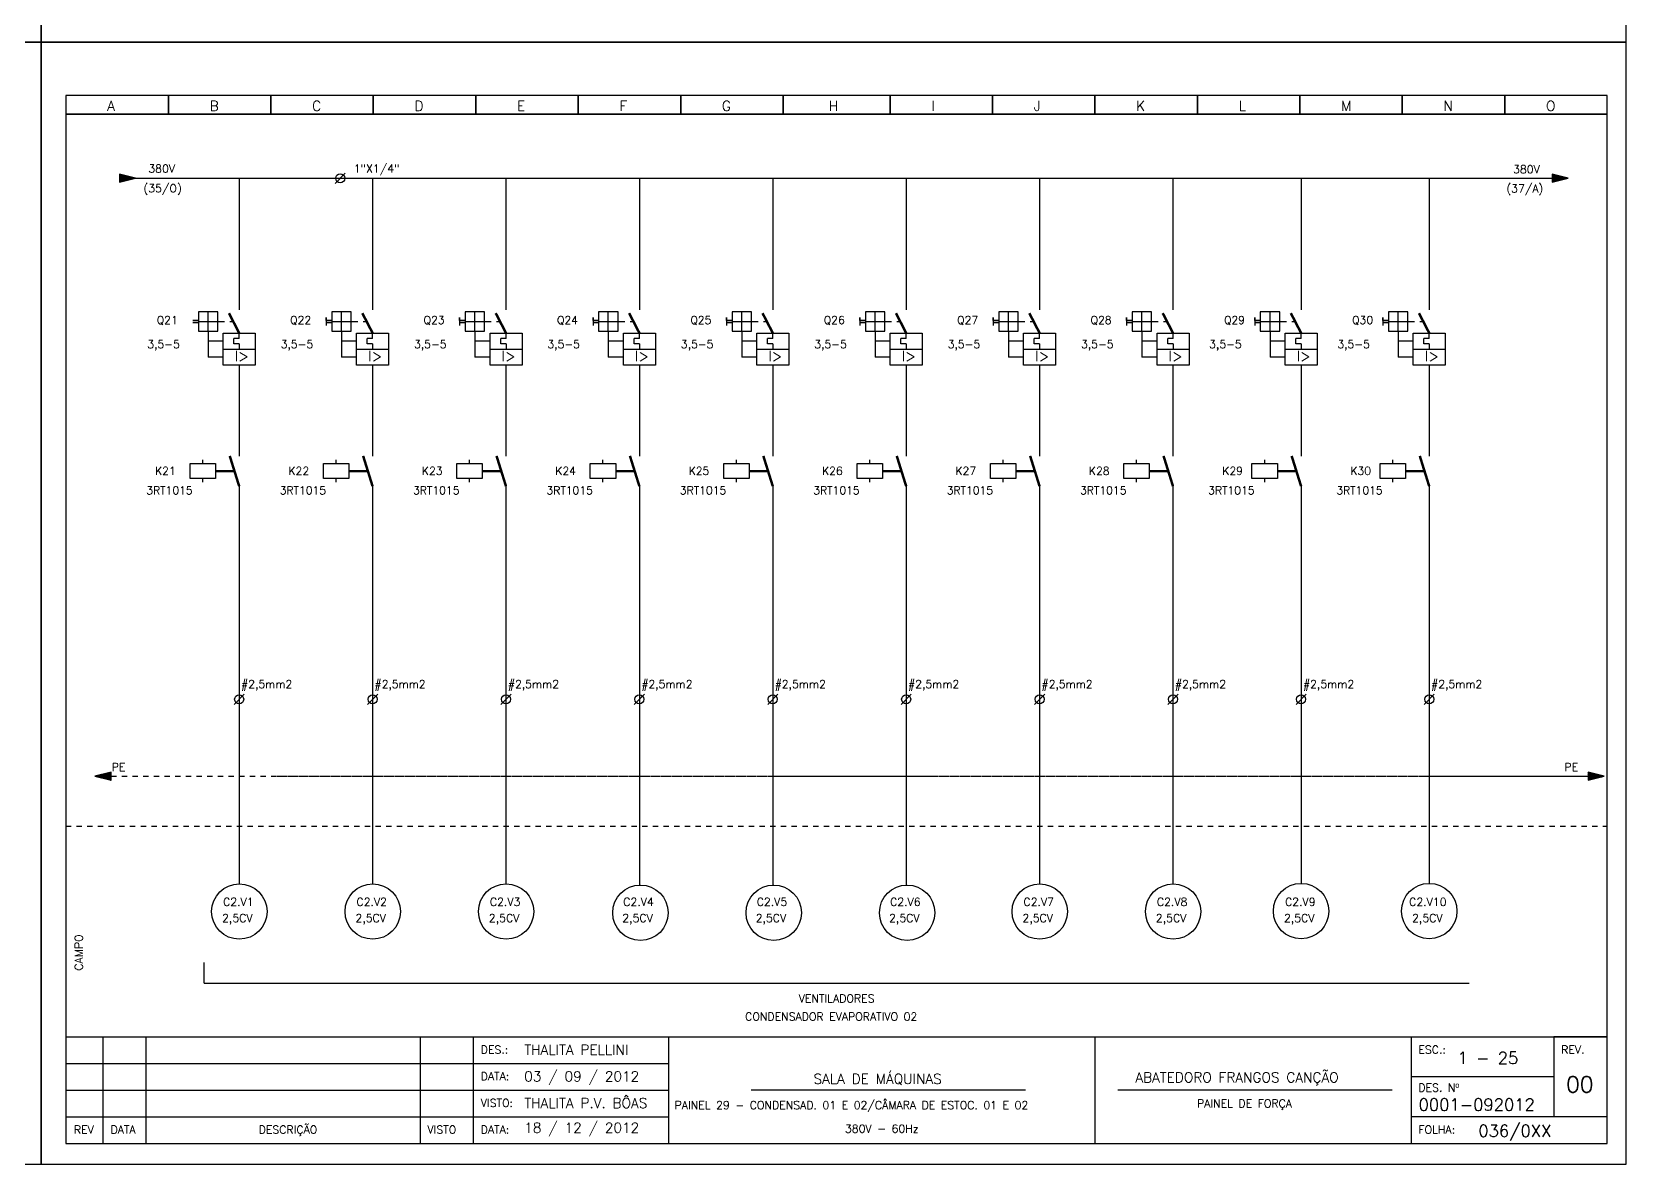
# Model space of a CAD drawing. Header units: millimetres. Extents: x 1974 to 2560, y 1429 to 1567.
# Drawn here: x 2231.72 to 2261.6, y 1470.58 to 1491.8 of the extents above; entities that cross this region are included whole.
import ezdxf

# ---------------------------------------------------------------- set-up
doc = ezdxf.new("R2010")
doc.units = ezdxf.units.MM
for name, pattern in [('DASHDOT2', [0.5, 0.25, -0.125, 0, -0.125]), ('DASHED', [0.75, 0.5, -0.25]), ('HIDDEN2', [0.1875, 0.125, -0.0625])]:
    doc.linetypes.add(name, pattern=pattern)
for name, color, linetype in [('1', 5, 'Continuous'), ('ALIMENTAÇÃO', 6, 'Continuous'), ('CONECTOR_SAK', 2, 'Continuous'), ('DISJUNTOR', 5, 'Continuous'), ('EQUIPAMENTOS', 5, 'Continuous'), ('MARGEM', 1, 'Continuous'), ('MOTORES', 5, 'Continuous'), ('PAINEL', 7, 'Continuous'), ('TERRA', 3, 'DASHED'), ('TEXTO', 4, 'Continuous'), ('TEXTO_2', 5, 'Continuous'), ('TIMBRE', 7, 'Continuous')]:
    doc.layers.add(name, color=color, linetype=linetype)
doc.styles.add('REGUA60', font='romans.shx', dxfattribs={"height": 2})
doc.styles.add('ROMANC', font='romanc.shx', dxfattribs={"height": 0.55})
doc.styles.add('ROMANS', font='romans.shx', dxfattribs={"height": 37})

msp = doc.modelspace()

# ---------------------------------------------------------------- hatches: boundary and pattern name
at = {"layer": 'EQUIPAMENTOS'}
for points in [[(2233.668, 1489.059), (2233.368, 1489.134), (2233.368, 1488.984)], [(2260.515, 1489.059), (2260.215, 1489.134), (2260.215, 1488.984)]]:
    msp.add_hatch(color=256, dxfattribs=at).paths.add_polyline_path(points)
at = {"layer": 'TERRA'}
h = msp.add_hatch(dxfattribs=at)
h.set_pattern_fill('ANSI31', color=256, scale=0.004, angle=180, style=0)
h.set_pattern_definition([(225, (2290.1614149, 1526.47584864), (0.0003535533906, -0.0003535533906), [])])
h.paths.add_polyline_path([(2232.907, 1477.856), (2233.207, 1477.856), (2233.207, 1477.931)])
h.paths.add_polyline_path([(2233.207, 1477.781), (2233.207, 1477.856), (2232.907, 1477.856)])
h = msp.add_hatch(dxfattribs=at)
h.set_pattern_fill('ANSI31', color=256, scale=0.004, style=0)
h.set_pattern_definition([(45, (2203.9369607, 1429.2362611), (-0.0003535533906, 0.0003535533906), [])])
h.paths.add_polyline_path([(2261.191, 1477.856), (2260.891, 1477.856), (2260.891, 1477.781)])
h.paths.add_polyline_path([(2260.891, 1477.931), (2260.891, 1477.856), (2261.191, 1477.856)])

# ---------------------------------------------------------------- linework, layer by layer
for p, q in [((2234.955, 1473.973), (2234.955, 1474.36)), ((2234.955, 1473.973), (2258.662, 1473.973)), ((2261.247, 1472.972), (2260.247, 1472.972))]:
    msp.add_line(p, q)
at = {"layer": '1'}
for p, q in [((2234.845, 1486.396), (2234.741, 1486.396)), ((2234.741, 1486.396), (2234.845, 1486.396)), ((2235.209, 1486.557), (2234.845, 1486.557)), ((2234.845, 1486.557), (2234.845, 1486.193)), ((2234.845, 1486.375), (2235.209, 1486.375)), ((2235.027, 1486.193), (2235.027, 1486.557)), ((2235.209, 1486.193), (2235.209, 1486.557)), ((2237.241, 1486.448), (2237.241, 1486.302)), ((2237.241, 1486.396), (2237.241, 1486.448)), ((2237.345, 1486.396), (2237.241, 1486.396)), ((2237.241, 1486.396), (2237.345, 1486.396)), ((2237.709, 1486.557), (2237.345, 1486.557)), ((2237.345, 1486.557), (2237.345, 1486.193)), ((2237.345, 1486.375), (2237.709, 1486.375)), ((2237.527, 1486.193), (2237.527, 1486.557)), ((2237.709, 1486.193), (2237.709, 1486.557)), ((2239.741, 1486.448), (2239.741, 1486.302)), ((2239.741, 1486.396), (2239.741, 1486.448)), ((2239.845, 1486.396), (2239.741, 1486.396)), ((2239.741, 1486.396), (2239.845, 1486.396)), ((2240.209, 1486.557), (2239.845, 1486.557)), ((2239.845, 1486.557), (2239.845, 1486.193)), ((2239.845, 1486.375), (2240.209, 1486.375)), ((2240.027, 1486.193), (2240.027, 1486.557)), ((2240.209, 1486.193), (2240.209, 1486.557)), ((2242.241, 1486.448), (2242.241, 1486.302)), ((2242.241, 1486.396), (2242.241, 1486.448)), ((2242.345, 1486.396), (2242.241, 1486.396)), ((2242.241, 1486.396), (2242.345, 1486.396)), ((2242.709, 1486.557), (2242.345, 1486.557)), ((2242.345, 1486.557), (2242.345, 1486.193)), ((2242.345, 1486.375), (2242.709, 1486.375)), ((2242.527, 1486.193), (2242.527, 1486.557)), ((2242.709, 1486.193), (2242.709, 1486.557)), ((2244.741, 1486.448), (2244.741, 1486.302)), ((2244.741, 1486.396), (2244.741, 1486.448)), ((2244.845, 1486.396), (2244.741, 1486.396)), ((2244.741, 1486.396), (2244.845, 1486.396)), ((2245.209, 1486.557), (2244.845, 1486.557)), ((2244.845, 1486.557), (2244.845, 1486.193)), ((2244.845, 1486.375), (2245.209, 1486.375)), ((2245.027, 1486.193), (2245.027, 1486.557)), ((2245.209, 1486.193), (2245.209, 1486.557)), ((2247.241, 1486.448), (2247.241, 1486.302)), ((2247.241, 1486.396), (2247.241, 1486.448)), ((2247.345, 1486.396), (2247.241, 1486.396)), ((2247.241, 1486.396), (2247.345, 1486.396)), ((2247.709, 1486.557), (2247.345, 1486.557)), ((2247.345, 1486.557), (2247.345, 1486.193)), ((2247.345, 1486.375), (2247.709, 1486.375)), ((2247.527, 1486.193), (2247.527, 1486.557)), ((2247.709, 1486.193), (2247.709, 1486.557)), ((2249.741, 1486.448), (2249.741, 1486.302)), ((2249.741, 1486.396), (2249.741, 1486.448)), ((2249.845, 1486.396), (2249.741, 1486.396)), ((2249.741, 1486.396), (2249.845, 1486.396)), ((2250.209, 1486.557), (2249.845, 1486.557)), ((2249.845, 1486.557), (2249.845, 1486.193)), ((2249.845, 1486.375), (2250.209, 1486.375)), ((2250.027, 1486.193), (2250.027, 1486.557)), ((2250.209, 1486.193), (2250.209, 1486.557)), ((2252.241, 1486.448), (2252.241, 1486.302)), ((2252.241, 1486.396), (2252.241, 1486.448)), ((2252.345, 1486.396), (2252.241, 1486.396)), ((2252.241, 1486.396), (2252.345, 1486.396)), ((2252.709, 1486.557), (2252.345, 1486.557)), ((2252.345, 1486.557), (2252.345, 1486.193)), ((2252.345, 1486.375), (2252.709, 1486.375)), ((2252.527, 1486.193), (2252.527, 1486.557)), ((2252.709, 1486.193), (2252.709, 1486.557)), ((2254.642, 1486.448), (2254.642, 1486.302)), ((2254.642, 1486.396), (2254.642, 1486.448)), ((2254.746, 1486.396), (2254.642, 1486.396)), ((2254.642, 1486.396), (2254.746, 1486.396)), ((2255.11, 1486.557), (2254.746, 1486.557)), ((2254.746, 1486.557), (2254.746, 1486.193)), ((2254.746, 1486.375), (2255.11, 1486.375)), ((2254.928, 1486.193), (2254.928, 1486.557)), ((2255.11, 1486.193), (2255.11, 1486.557)), ((2257.043, 1486.448), (2257.043, 1486.302)), ((2257.043, 1486.396), (2257.043, 1486.448)), ((2257.147, 1486.396), (2257.043, 1486.396)), ((2257.043, 1486.396), (2257.147, 1486.396)), ((2257.511, 1486.557), (2257.147, 1486.557)), ((2257.147, 1486.557), (2257.147, 1486.193)), ((2257.147, 1486.375), (2257.511, 1486.375)), ((2257.329, 1486.193), (2257.329, 1486.557)), ((2257.511, 1486.193), (2257.511, 1486.557)), ((2234.741, 1486.354), (2234.845, 1486.354)), ((2234.845, 1486.193), (2235.209, 1486.193)), ((2237.241, 1486.354), (2237.345, 1486.354)), ((2237.345, 1486.193), (2237.709, 1486.193)), ((2239.741, 1486.354), (2239.845, 1486.354)), ((2239.845, 1486.193), (2240.209, 1486.193)), ((2242.241, 1486.354), (2242.345, 1486.354)), ((2242.345, 1486.193), (2242.709, 1486.193)), ((2244.741, 1486.354), (2244.845, 1486.354)), ((2244.845, 1486.193), (2245.209, 1486.193)), ((2247.241, 1486.354), (2247.345, 1486.354)), ((2247.345, 1486.193), (2247.709, 1486.193)), ((2249.741, 1486.354), (2249.845, 1486.354)), ((2249.845, 1486.193), (2250.209, 1486.193)), ((2252.241, 1486.354), (2252.345, 1486.354)), ((2252.345, 1486.193), (2252.709, 1486.193)), ((2254.642, 1486.354), (2254.746, 1486.354)), ((2254.746, 1486.193), (2255.11, 1486.193)), ((2257.043, 1486.354), (2257.147, 1486.354)), ((2257.147, 1486.193), (2257.511, 1486.193))]:
    msp.add_line(p, q, dxfattribs=at)
at = {"layer": 'ALIMENTAÇÃO', "color": 6}
for p, q in [((2235.609, 1489.059), (2235.609, 1486.595)), ((2238.109, 1489.059), (2238.109, 1486.595)), ((2240.609, 1489.059), (2240.609, 1486.595)), ((2243.109, 1489.059), (2243.109, 1486.595)), ((2245.609, 1489.059), (2245.609, 1486.595)), ((2248.109, 1489.059), (2248.109, 1486.595)), ((2250.609, 1489.059), (2250.609, 1486.595)), ((2253.109, 1489.059), (2253.109, 1486.595)), ((2255.51, 1489.059), (2255.51, 1486.595)), ((2257.911, 1489.059), (2257.911, 1486.595)), ((2235.609, 1485.557), (2235.609, 1483.852)), ((2238.109, 1485.557), (2238.109, 1483.852)), ((2240.609, 1485.557), (2240.609, 1483.852)), ((2243.109, 1485.557), (2243.109, 1483.852)), ((2245.609, 1485.557), (2245.609, 1483.852)), ((2248.109, 1485.557), (2248.109, 1483.852)), ((2250.609, 1485.557), (2250.609, 1483.852)), ((2253.109, 1485.557), (2253.109, 1483.852)), ((2255.51, 1485.557), (2255.51, 1483.852)), ((2257.911, 1485.557), (2257.911, 1483.852)), ((2235.609, 1483.289), (2235.609, 1475.837)), ((2238.109, 1483.289), (2238.109, 1475.837)), ((2240.609, 1483.289), (2240.609, 1475.837)), ((2243.109, 1483.289), (2243.109, 1475.814)), ((2245.609, 1483.289), (2245.609, 1475.814)), ((2248.109, 1483.289), (2248.109, 1475.814)), ((2250.609, 1483.289), (2250.609, 1475.837)), ((2253.109, 1483.289), (2253.109, 1475.837)), ((2255.51, 1483.289), (2255.51, 1479.295)), ((2257.911, 1483.289), (2257.911, 1479.295)), ((2255.51, 1479.295), (2255.51, 1475.846)), ((2257.911, 1479.295), (2257.911, 1475.846))]:
    msp.add_line(p, q, dxfattribs=at)
at = {"layer": 'CONECTOR_SAK'}
for p, q in [((2237.598, 1489.156), (2237.407, 1488.963)), ((2235.705, 1479.392), (2235.514, 1479.199)), ((2238.205, 1479.392), (2238.014, 1479.199)), ((2240.705, 1479.392), (2240.514, 1479.199)), ((2243.205, 1479.392), (2243.014, 1479.199)), ((2245.705, 1479.392), (2245.514, 1479.199)), ((2248.205, 1479.392), (2248.014, 1479.199)), ((2250.705, 1479.392), (2250.514, 1479.199)), ((2253.205, 1479.392), (2253.014, 1479.199)), ((2255.606, 1479.392), (2255.415, 1479.199)), ((2258.007, 1479.392), (2257.816, 1479.199))]:
    msp.add_line(p, q, dxfattribs=at)
for centre in [(2237.502, 1489.059), (2235.609, 1479.295), (2238.109, 1479.295), (2240.609, 1479.295), (2243.109, 1479.295), (2245.609, 1479.295), (2248.109, 1479.295), (2250.609, 1479.295), (2253.109, 1479.295), (2255.51, 1479.295), (2257.911, 1479.295)]:
    msp.add_circle(centre, 0.0846, dxfattribs=at)
at = {"layer": 'DISJUNTOR', "linetype": 'HIDDEN2'}
for p, q in [((2235.209, 1486.375), (2235.509, 1486.375)), ((2237.709, 1486.375), (2238.009, 1486.375)), ((2240.209, 1486.375), (2240.509, 1486.375)), ((2242.709, 1486.375), (2243.009, 1486.375)), ((2245.209, 1486.375), (2245.509, 1486.375)), ((2247.709, 1486.375), (2248.009, 1486.375)), ((2250.209, 1486.375), (2250.509, 1486.375)), ((2252.709, 1486.375), (2253.009, 1486.375)), ((2255.11, 1486.375), (2255.41, 1486.375)), ((2257.511, 1486.375), (2257.811, 1486.375))]:
    msp.add_line(p, q, dxfattribs=at)
at = {"layer": 'DISJUNTOR'}
for p, q in [((2235.027, 1486.193), (2235.027, 1485.707)), ((2235.61, 1486.058), (2235.61, 1486.158)), ((2237.527, 1486.193), (2237.527, 1485.707)), ((2238.11, 1486.058), (2238.11, 1486.158)), ((2240.027, 1486.193), (2240.027, 1485.707)), ((2240.61, 1486.058), (2240.61, 1486.158)), ((2242.527, 1486.193), (2242.527, 1485.707)), ((2243.11, 1486.058), (2243.11, 1486.158)), ((2245.027, 1486.193), (2245.027, 1485.707)), ((2245.61, 1486.058), (2245.61, 1486.158)), ((2247.527, 1486.193), (2247.527, 1485.707)), ((2248.11, 1486.058), (2248.11, 1486.158)), ((2250.027, 1486.193), (2250.027, 1485.707)), ((2250.61, 1486.058), (2250.61, 1486.158)), ((2252.527, 1486.193), (2252.527, 1485.707)), ((2253.11, 1486.058), (2253.11, 1486.158)), ((2254.928, 1486.193), (2254.928, 1485.707)), ((2255.511, 1486.058), (2255.511, 1486.158)), ((2257.329, 1486.193), (2257.329, 1485.707)), ((2257.912, 1486.058), (2257.912, 1486.158)), ((2235.309, 1486.007), (2235.027, 1486.007)), ((2235.31, 1485.858), (2235.91, 1485.858)), ((2235.61, 1486.058), (2235.51, 1486.058)), ((2235.51, 1485.958), (2235.51, 1486.058)), ((2235.61, 1485.958), (2235.51, 1485.958)), ((2235.61, 1485.958), (2235.61, 1485.858)), ((2237.809, 1486.007), (2237.527, 1486.007)), ((2237.81, 1485.858), (2238.41, 1485.858)), ((2238.11, 1486.058), (2238.01, 1486.058)), ((2238.01, 1485.958), (2238.01, 1486.058)), ((2238.11, 1485.958), (2238.01, 1485.958)), ((2238.11, 1485.958), (2238.11, 1485.858)), ((2240.309, 1486.007), (2240.027, 1486.007)), ((2240.31, 1485.858), (2240.91, 1485.858)), ((2240.61, 1486.058), (2240.51, 1486.058)), ((2240.51, 1485.958), (2240.51, 1486.058)), ((2240.61, 1485.958), (2240.51, 1485.958)), ((2240.61, 1485.958), (2240.61, 1485.858)), ((2242.809, 1486.007), (2242.527, 1486.007)), ((2242.81, 1485.858), (2243.41, 1485.858)), ((2243.11, 1486.058), (2243.01, 1486.058)), ((2243.01, 1485.958), (2243.01, 1486.058)), ((2243.11, 1485.958), (2243.01, 1485.958)), ((2243.11, 1485.958), (2243.11, 1485.858)), ((2245.309, 1486.007), (2245.027, 1486.007)), ((2245.31, 1485.858), (2245.91, 1485.858)), ((2245.61, 1486.058), (2245.51, 1486.058)), ((2245.51, 1485.958), (2245.51, 1486.058)), ((2245.61, 1485.958), (2245.51, 1485.958)), ((2245.61, 1485.958), (2245.61, 1485.858)), ((2247.809, 1486.007), (2247.527, 1486.007)), ((2247.81, 1485.858), (2248.41, 1485.858)), ((2248.11, 1486.058), (2248.01, 1486.058)), ((2248.01, 1485.958), (2248.01, 1486.058)), ((2248.11, 1485.958), (2248.01, 1485.958)), ((2248.11, 1485.958), (2248.11, 1485.858)), ((2250.309, 1486.007), (2250.027, 1486.007)), ((2250.31, 1485.858), (2250.91, 1485.858)), ((2250.61, 1486.058), (2250.51, 1486.058)), ((2250.51, 1485.958), (2250.51, 1486.058)), ((2250.61, 1485.958), (2250.51, 1485.958)), ((2250.61, 1485.958), (2250.61, 1485.858)), ((2252.809, 1486.007), (2252.527, 1486.007)), ((2252.81, 1485.858), (2253.41, 1485.858)), ((2253.11, 1486.058), (2253.01, 1486.058)), ((2253.01, 1485.958), (2253.01, 1486.058)), ((2253.11, 1485.958), (2253.01, 1485.958)), ((2253.11, 1485.958), (2253.11, 1485.858)), ((2255.21, 1486.007), (2254.928, 1486.007)), ((2255.211, 1485.858), (2255.811, 1485.858)), ((2255.511, 1486.058), (2255.411, 1486.058)), ((2255.411, 1485.958), (2255.411, 1486.058)), ((2255.511, 1485.958), (2255.411, 1485.958)), ((2255.511, 1485.958), (2255.511, 1485.858)), ((2257.611, 1486.007), (2257.329, 1486.007)), ((2257.612, 1485.858), (2258.212, 1485.858)), ((2257.912, 1486.058), (2257.812, 1486.058)), ((2257.812, 1485.958), (2257.812, 1486.058)), ((2257.912, 1485.958), (2257.812, 1485.958)), ((2257.912, 1485.958), (2257.912, 1485.858)), ((2235.309, 1485.707), (2235.027, 1485.707)), ((2237.809, 1485.707), (2237.527, 1485.707)), ((2240.309, 1485.707), (2240.027, 1485.707)), ((2242.809, 1485.707), (2242.527, 1485.707)), ((2245.309, 1485.707), (2245.027, 1485.707)), ((2247.809, 1485.707), (2247.527, 1485.707)), ((2250.309, 1485.707), (2250.027, 1485.707)), ((2252.809, 1485.707), (2252.527, 1485.707)), ((2255.21, 1485.707), (2254.928, 1485.707)), ((2257.611, 1485.707), (2257.329, 1485.707))]:
    msp.add_line(p, q, dxfattribs=at)
at = {"layer": 'DISJUNTOR', "const_width": 0.0472}
for points in [[(2235.61, 1486.158), (2235.417, 1486.532)], [(2238.11, 1486.158), (2237.917, 1486.532)], [(2240.61, 1486.158), (2240.417, 1486.532)], [(2243.11, 1486.158), (2242.917, 1486.532)], [(2245.61, 1486.158), (2245.417, 1486.532)], [(2248.11, 1486.158), (2247.917, 1486.532)], [(2250.61, 1486.158), (2250.417, 1486.532)], [(2253.11, 1486.158), (2252.917, 1486.532)], [(2255.511, 1486.158), (2255.318, 1486.532)], [(2257.912, 1486.158), (2257.719, 1486.532)]]:
    msp.add_lwpolyline(points, dxfattribs=at)
at = {"layer": 'DISJUNTOR'}
for points in [[(2235.31, 1486.158), (2235.91, 1486.158), (2235.91, 1485.558), (2235.31, 1485.558)], [(2237.81, 1486.158), (2238.41, 1486.158), (2238.41, 1485.558), (2237.81, 1485.558)], [(2240.31, 1486.158), (2240.91, 1486.158), (2240.91, 1485.558), (2240.31, 1485.558)], [(2242.81, 1486.158), (2243.41, 1486.158), (2243.41, 1485.558), (2242.81, 1485.558)], [(2245.31, 1486.158), (2245.91, 1486.158), (2245.91, 1485.558), (2245.31, 1485.558)], [(2247.81, 1486.158), (2248.41, 1486.158), (2248.41, 1485.558), (2247.81, 1485.558)], [(2250.31, 1486.158), (2250.91, 1486.158), (2250.91, 1485.558), (2250.31, 1485.558)], [(2252.81, 1486.158), (2253.41, 1486.158), (2253.41, 1485.558), (2252.81, 1485.558)], [(2255.211, 1486.158), (2255.811, 1486.158), (2255.811, 1485.558), (2255.211, 1485.558)], [(2257.612, 1486.158), (2258.212, 1486.158), (2258.212, 1485.558), (2257.612, 1485.558)]]:
    msp.add_lwpolyline(points, close=True, dxfattribs=at)
at = {"layer": 'EQUIPAMENTOS'}
for p, q in [((2233.668, 1489.059), (2260.515, 1489.059)), ((2234.927, 1483.713), (2234.927, 1483.784)), ((2237.427, 1483.713), (2237.427, 1483.784)), ((2239.927, 1483.713), (2239.927, 1483.784)), ((2242.427, 1483.713), (2242.427, 1483.784)), ((2244.927, 1483.713), (2244.927, 1483.784)), ((2247.427, 1483.713), (2247.427, 1483.784)), ((2249.927, 1483.713), (2249.927, 1483.784)), ((2252.427, 1483.713), (2252.427, 1483.784)), ((2254.828, 1483.713), (2254.828, 1483.784)), ((2257.229, 1483.713), (2257.229, 1483.784)), ((2234.927, 1483.363), (2234.927, 1483.434)), ((2235.165, 1483.583), (2235.517, 1483.583)), ((2235.165, 1483.563), (2235.524, 1483.563)), ((2237.427, 1483.363), (2237.427, 1483.434)), ((2237.665, 1483.583), (2238.017, 1483.583)), ((2237.665, 1483.563), (2238.024, 1483.563)), ((2239.927, 1483.363), (2239.927, 1483.434)), ((2240.165, 1483.583), (2240.517, 1483.583)), ((2240.165, 1483.563), (2240.524, 1483.563)), ((2242.427, 1483.363), (2242.427, 1483.434)), ((2242.665, 1483.583), (2243.017, 1483.583)), ((2242.665, 1483.563), (2243.024, 1483.563)), ((2244.927, 1483.363), (2244.927, 1483.434)), ((2245.165, 1483.583), (2245.517, 1483.583)), ((2245.165, 1483.563), (2245.524, 1483.563)), ((2247.427, 1483.363), (2247.427, 1483.434)), ((2247.665, 1483.583), (2248.017, 1483.583)), ((2247.665, 1483.563), (2248.024, 1483.563)), ((2249.927, 1483.363), (2249.927, 1483.434)), ((2250.165, 1483.583), (2250.517, 1483.583)), ((2250.165, 1483.563), (2250.524, 1483.563)), ((2252.427, 1483.363), (2252.427, 1483.434)), ((2252.665, 1483.583), (2253.017, 1483.583)), ((2252.665, 1483.563), (2253.024, 1483.563)), ((2254.828, 1483.363), (2254.828, 1483.434)), ((2255.066, 1483.583), (2255.418, 1483.583)), ((2255.066, 1483.563), (2255.425, 1483.563)), ((2257.229, 1483.363), (2257.229, 1483.434)), ((2257.467, 1483.583), (2257.819, 1483.583)), ((2257.467, 1483.563), (2257.825, 1483.563))]:
    msp.add_line(p, q, dxfattribs=at)
for points in [[(2233.368, 1488.984), (2233.668, 1489.059), (2233.368, 1489.134), (2233.368, 1488.984)], [(2260.215, 1488.984), (2260.515, 1489.059), (2260.215, 1489.134), (2260.215, 1488.984)]]:
    msp.add_lwpolyline(points, dxfattribs=at)
for points in [[(2234.689, 1483.434), (2234.689, 1483.713), (2235.165, 1483.713), (2235.165, 1483.434)], [(2237.189, 1483.434), (2237.189, 1483.713), (2237.665, 1483.713), (2237.665, 1483.434)], [(2239.689, 1483.434), (2239.689, 1483.713), (2240.165, 1483.713), (2240.165, 1483.434)], [(2242.189, 1483.434), (2242.189, 1483.713), (2242.665, 1483.713), (2242.665, 1483.434)], [(2244.689, 1483.434), (2244.689, 1483.713), (2245.165, 1483.713), (2245.165, 1483.434)], [(2247.189, 1483.434), (2247.189, 1483.713), (2247.665, 1483.713), (2247.665, 1483.434)], [(2249.689, 1483.434), (2249.689, 1483.713), (2250.165, 1483.713), (2250.165, 1483.434)], [(2252.189, 1483.434), (2252.189, 1483.713), (2252.665, 1483.713), (2252.665, 1483.434)], [(2254.59, 1483.434), (2254.59, 1483.713), (2255.066, 1483.713), (2255.066, 1483.434)], [(2256.991, 1483.434), (2256.991, 1483.713), (2257.467, 1483.713), (2257.467, 1483.434)]]:
    msp.add_lwpolyline(points, close=True, dxfattribs=at)
at = {"layer": 'EQUIPAMENTOS', "const_width": 0.0472}
for points in [[(2235.609, 1483.289), (2235.432, 1483.857)], [(2238.109, 1483.289), (2237.932, 1483.857)], [(2240.609, 1483.289), (2240.432, 1483.857)], [(2243.109, 1483.289), (2242.932, 1483.857)], [(2245.609, 1483.289), (2245.432, 1483.857)], [(2248.109, 1483.289), (2247.932, 1483.857)], [(2250.609, 1483.289), (2250.432, 1483.857)], [(2253.109, 1483.289), (2252.932, 1483.857)], [(2255.51, 1483.289), (2255.333, 1483.857)], [(2257.911, 1483.289), (2257.734, 1483.857)]]:
    msp.add_lwpolyline(points, dxfattribs=at)
at = {"layer": 'MARGEM', "color": 7}
for points in [[(2202.201, 1491.609), (2231.901, 1491.609), (2231.901, 1512.634), (2202.201, 1512.634)], [(2231.901, 1491.609), (2261.601, 1491.609), (2261.601, 1512.634), (2231.901, 1512.634)], [(2202.201, 1470.584), (2231.901, 1470.584), (2231.901, 1491.609), (2202.201, 1491.609)], [(2231.901, 1470.584), (2261.601, 1470.584), (2261.601, 1491.609), (2231.901, 1491.609)]]:
    msp.add_lwpolyline(points, close=True, dxfattribs=at)
at = {"layer": 'MOTORES'}
for centre in [(2235.612, 1475.318), (2238.112, 1475.318), (2240.612, 1475.318), (2243.129, 1475.295), (2245.627, 1475.295), (2248.127, 1475.295), (2250.612, 1475.318), (2253.112, 1475.318), (2255.51, 1475.326), (2257.911, 1475.326)]:
    msp.add_circle(centre, 0.519, dxfattribs=at)
at = {"layer": 'PAINEL', "color": 12, "linetype": 'HIDDEN2', "ltscale": 0.005}
msp.add_line((2232.363, 1476.916), (2261.247, 1476.916), dxfattribs=at)
at = {"layer": 'TERRA', "linetype": 'DASHDOT2', "ltscale": 0.0025}
for p, q in [((2233.207, 1477.856), (2260.891, 1477.856)), ((2233.207, 1477.856), (2260.891, 1477.856)), ((2236.318, 1477.856), (2261.191, 1477.856))]:
    msp.add_line(p, q, dxfattribs=at)
at = {"layer": 'TERRA'}
for points in [[(2233.207, 1477.931), (2232.907, 1477.856), (2233.207, 1477.781), (2233.207, 1477.931)], [(2233.207, 1477.931), (2232.907, 1477.856), (2233.207, 1477.781), (2233.207, 1477.931)], [(2260.891, 1477.781), (2261.191, 1477.856), (2260.891, 1477.931), (2260.891, 1477.781)], [(2260.891, 1477.781), (2261.191, 1477.856), (2260.891, 1477.931), (2260.891, 1477.781)]]:
    msp.add_lwpolyline(points, dxfattribs=at)
at = {"layer": 'TIMBRE', "color": 12}
msp.add_line((2261.247, 1490.609), (2232.363, 1490.609), dxfattribs=at)
at = {"layer": 'TIMBRE'}
for p, q in [((2232.363, 1472.972), (2261.247, 1472.972)), ((2233.063, 1470.972), (2233.063, 1472.972)), ((2233.863, 1470.972), (2233.863, 1472.972)), ((2239.001, 1472.972), (2239.001, 1470.972)), ((2240.001, 1470.972), (2240.001, 1472.972)), ((2243.654, 1472.972), (2243.654, 1470.972)), ((2251.644, 1472.972), (2251.644, 1470.972)), ((2257.572, 1472.972), (2257.572, 1470.972)), ((2260.247, 1472.972), (2260.247, 1471.472)), ((2232.363, 1472.472), (2243.654, 1472.472)), ((2260.247, 1472.222), (2257.572, 1472.222)), ((2232.363, 1471.972), (2243.654, 1471.972)), ((2250.348, 1471.972), (2245.204, 1471.972)), ((2257.219, 1471.972), (2252.076, 1471.972)), ((2232.363, 1471.472), (2243.654, 1471.472)), ((2261.247, 1471.472), (2257.572, 1471.472))]:
    msp.add_line(p, q, dxfattribs=at)
at = {"layer": 'TIMBRE', "color": 12}
for points in [[(2232.363, 1490.259), (2234.283, 1490.259), (2234.283, 1490.609), (2232.363, 1490.609)], [(2234.283, 1490.259), (2236.203, 1490.259), (2236.203, 1490.609), (2234.283, 1490.609)], [(2236.203, 1490.259), (2238.123, 1490.259), (2238.123, 1490.609), (2236.203, 1490.609)], [(2238.123, 1490.259), (2240.043, 1490.259), (2240.043, 1490.609), (2238.123, 1490.609)], [(2240.043, 1490.259), (2241.963, 1490.259), (2241.963, 1490.609), (2240.043, 1490.609)], [(2241.963, 1490.259), (2243.883, 1490.259), (2243.883, 1490.609), (2241.963, 1490.609)], [(2243.883, 1490.259), (2245.803, 1490.259), (2245.803, 1490.609), (2243.883, 1490.609)], [(2245.803, 1490.259), (2247.807, 1490.259), (2247.807, 1490.609), (2245.803, 1490.609)], [(2247.807, 1490.259), (2249.727, 1490.259), (2249.727, 1490.609), (2247.807, 1490.609)], [(2249.727, 1490.259), (2251.647, 1490.259), (2251.647, 1490.609), (2249.727, 1490.609)], [(2251.647, 1490.259), (2253.567, 1490.259), (2253.567, 1490.609), (2251.647, 1490.609)], [(2253.567, 1490.259), (2255.487, 1490.259), (2255.487, 1490.609), (2253.567, 1490.609)], [(2255.487, 1490.259), (2257.407, 1490.259), (2257.407, 1490.609), (2255.487, 1490.609)], [(2257.407, 1490.259), (2259.327, 1490.259), (2259.327, 1490.609), (2257.407, 1490.609)], [(2259.327, 1490.259), (2261.247, 1490.259), (2261.247, 1490.609), (2259.327, 1490.609)], [(2232.363, 1470.972), (2261.247, 1470.972), (2261.247, 1490.259), (2232.363, 1490.259)]]:
    msp.add_lwpolyline(points, close=True, dxfattribs=at)

# ---------------------------------------------------------------- texts
at = {"style": 'ROMANS'}
for s, p in [('ESC.:', (2257.708, 1472.655)), ('REV.', (2260.384, 1472.655)), ('DES. Nº', (2257.708, 1471.942)), ('PAINEL 29 - CONDENSAD. 01 E 02/CÂMARA DE ESTOC. 01 E 02', (2243.769, 1471.614)), ('PAINEL DE FORÇA', (2253.559, 1471.646)), ('380V - 60Hz', (2246.961, 1471.173)), ('FOLHA:', (2257.708, 1471.155))]:
    msp.add_text(s, height=0.15, dxfattribs=at).set_placement(p)
at = {"layer": 'TEXTO'}
for s, height, style, p in [('A', 0.188, 'ROMANS', (2233.136, 1490.322)), ('B', 0.188, 'ROMANS', (2235.056, 1490.322)), ('C', 0.188, 'ROMANS', (2236.976, 1490.322)), ('D', 0.188, 'ROMANS', (2238.896, 1490.322)), ('E', 0.188, 'ROMANS', (2240.816, 1490.322)), ('F', 0.188, 'ROMANS', (2242.736, 1490.322)), ('G', 0.188, 'ROMANS', (2244.656, 1490.322)), ('H', 0.188, 'ROMANS', (2246.66, 1490.322)), ('I', 0.188, 'ROMANS', (2248.58, 1490.322)), ('J', 0.188, 'ROMANS', (2250.5, 1490.322)), ('K', 0.188, 'ROMANS', (2252.42, 1490.322)), ('L', 0.188, 'ROMANS', (2254.34, 1490.322)), ('M', 0.188, 'ROMANS', (2256.26, 1490.322)), ('N', 0.188, 'ROMANS', (2258.18, 1490.322)), ('O', 0.188, 'ROMANS', (2260.1, 1490.322)), ('380V', 0.15, 'ROMANS', (2233.906, 1489.165)), ('1"X1/4"', 0.15, 'ROMANS', (2237.755, 1489.165)), ('380V', 0.15, 'ROMANS', (2259.482, 1489.153)), ('(35/O)', 0.15, 'ROMANS', (2233.814, 1488.797)), ('(37/A)', 0.15, 'ROMANS', (2259.356, 1488.793)), ('Q21', 0.148, 'ROMANS', (2234.065, 1486.328)), ('Q22', 0.148, 'ROMANS', (2236.565, 1486.328)), ('Q23', 0.148, 'ROMANS', (2239.065, 1486.328)), ('Q24', 0.148, 'ROMANS', (2241.565, 1486.328)), ('Q25', 0.148, 'ROMANS', (2244.065, 1486.328)), ('Q26', 0.148, 'ROMANS', (2246.565, 1486.328)), ('Q27', 0.148, 'ROMANS', (2249.065, 1486.328)), ('Q28', 0.148, 'ROMANS', (2251.565, 1486.328)), ('Q29', 0.148, 'ROMANS', (2254.065, 1486.328)), ('Q30', 0.148, 'ROMANS', (2256.466, 1486.328)), ('3,5-5', 0.148, 'ROMANS', (2233.887, 1485.876)), ('3,5-5', 0.148, 'ROMANS', (2236.387, 1485.876)), ('3,5-5', 0.148, 'ROMANS', (2238.887, 1485.876)), ('3,5-5', 0.148, 'ROMANS', (2241.387, 1485.876)), ('3,5-5', 0.148, 'ROMANS', (2243.887, 1485.876)), ('3,5-5', 0.148, 'ROMANS', (2246.387, 1485.876)), ('3,5-5', 0.148, 'ROMANS', (2248.887, 1485.876)), ('3,5-5', 0.148, 'ROMANS', (2251.387, 1485.876)), ('3,5-5', 0.148, 'ROMANS', (2253.788, 1485.876)), ('3,5-5', 0.148, 'ROMANS', (2256.189, 1485.876)), ('K21', 0.148, 'ROMANS', (2234.033, 1483.502)), ('K22', 0.148, 'ROMANS', (2236.533, 1483.502)), ('K23', 0.148, 'ROMANS', (2239.033, 1483.502)), ('K24', 0.148, 'ROMANS', (2241.533, 1483.502)), ('K25', 0.148, 'ROMANS', (2244.033, 1483.502)), ('K26', 0.148, 'ROMANS', (2246.533, 1483.502)), ('K27', 0.148, 'ROMANS', (2249.033, 1483.502)), ('K28', 0.148, 'ROMANS', (2251.533, 1483.502)), ('K29', 0.148, 'ROMANS', (2254.033, 1483.502)), ('K30', 0.148, 'ROMANS', (2256.434, 1483.502)), ('3RT1015', 0.148, 'ROMANS', (2233.868, 1483.136)), ('3RT1015', 0.148, 'ROMANS', (2236.368, 1483.136)), ('3RT1015', 0.148, 'ROMANS', (2238.868, 1483.136)), ('3RT1015', 0.148, 'ROMANS', (2241.368, 1483.136)), ('3RT1015', 0.148, 'ROMANS', (2243.868, 1483.136)), ('3RT1015', 0.148, 'ROMANS', (2246.368, 1483.136)), ('3RT1015', 0.148, 'ROMANS', (2248.868, 1483.136)), ('3RT1015', 0.148, 'ROMANS', (2251.368, 1483.136)), ('3RT1015', 0.148, 'ROMANS', (2253.769, 1483.136)), ('3RT1015', 0.148, 'ROMANS', (2256.17, 1483.136)), ('#2,5mm2', 0.148, 'ROMANS', (2235.646, 1479.505)), ('#2,5mm2', 0.148, 'ROMANS', (2238.146, 1479.505)), ('#2,5mm2', 0.148, 'ROMANS', (2240.646, 1479.505)), ('#2,5mm2', 0.148, 'ROMANS', (2243.146, 1479.505)), ('#2,5mm2', 0.148, 'ROMANS', (2245.646, 1479.505)), ('#2,5mm2', 0.148, 'ROMANS', (2248.146, 1479.505)), ('#2,5mm2', 0.148, 'ROMANS', (2250.646, 1479.505)), ('#2,5mm2', 0.148, 'ROMANS', (2253.146, 1479.505)), ('#2,5mm2', 0.148, 'ROMANS', (2255.547, 1479.505)), ('#2,5mm2', 0.148, 'ROMANS', (2257.948, 1479.505)), ('PE', 0.15, 'ROMANS', (2233.219, 1477.95)), ('PE', 0.15, 'ROMANS', (2260.446, 1477.95)), ('C2.V1', 0.15, 'REGUA60', (2235.307, 1475.424)), ('C2.V2', 0.15, 'REGUA60', (2237.807, 1475.424)), ('C2.V3', 0.15, 'REGUA60', (2240.307, 1475.424)), ('C2.V4', 0.15, 'REGUA60', (2242.807, 1475.424)), ('C2.V5', 0.15, 'REGUA60', (2245.307, 1475.424)), ('C2.V6', 0.15, 'REGUA60', (2247.807, 1475.424)), ('C2.V7', 0.15, 'REGUA60', (2250.307, 1475.424)), ('C2.V8', 0.15, 'REGUA60', (2252.807, 1475.424)), ('C2.V9', 0.15, 'REGUA60', (2255.208, 1475.424)), ('C2.V10', 0.15, 'REGUA60', (2257.535, 1475.424)), ('2,5CV', 0.15, 'REGUA60', (2235.288, 1475.12)), ('2,5CV', 0.15, 'REGUA60', (2237.788, 1475.12)), ('2,5CV', 0.15, 'REGUA60', (2240.288, 1475.12)), ('2,5CV', 0.15, 'REGUA60', (2242.788, 1475.12)), ('2,5CV', 0.15, 'REGUA60', (2245.288, 1475.12)), ('2,5CV', 0.15, 'REGUA60', (2247.788, 1475.12)), ('2,5CV', 0.15, 'REGUA60', (2250.288, 1475.12)), ('2,5CV', 0.15, 'REGUA60', (2252.788, 1475.12)), ('2,5CV', 0.15, 'REGUA60', (2255.189, 1475.12)), ('2,5CV', 0.15, 'REGUA60', (2257.59, 1475.12)), ('VENTILADORES', 0.15, 'REGUA60', (2246.095, 1473.613)), ('CONDENSADOR EVAPORATIVO 02', 0.15, 'REGUA60', (2245.091, 1473.274)), ('THALITA PELLINI', 0.1875, 'ROMANS', (2240.952, 1472.635)), ('03 / 09 / 2012', 0.1875, 'ROMANS', (2240.952, 1472.135)), ('THALITA P.V. BÔAS', 0.1875, 'ROMANS', (2240.952, 1471.635)), ('18 / 12 / 2012', 0.1875, 'ROMANS', (2240.952, 1471.172))]:
    msp.add_text(s, height=height, dxfattribs=dict(at, style=style)).set_placement(p)
at = {"layer": 'TEXTO', "style": 'REGUA60'}
msp.add_text('CAMPO', height=0.15, rotation=90, dxfattribs=at).set_placement((2232.678, 1474.209))
at = {"layer": 'TEXTO', "color": 150, "style": 'ROMANS'}
for s, height, p in [('DES.:', 0.15, (2240.137, 1472.655)), ('1 - 25', 0.225, (2258.442, 1472.462)), ('DATA:', 0.15, (2240.137, 1472.155)), ('00', 0.3, (2260.475, 1471.928)), ('VISTO:', 0.15, (2240.137, 1471.655)), ('0001-092012', 0.225, (2257.712, 1471.586)), ('REV', 0.15, (2232.511, 1471.155)), ('DATA', 0.15, (2233.199, 1471.155)), ('DESCRIÇÃO', 0.15, (2235.975, 1471.155)), ('VISTO', 0.15, (2239.137, 1471.155)), ('DATA:', 0.15, (2240.137, 1471.155)), ('036/0XX', 0.225, (2258.831, 1471.096))]:
    msp.add_text(s, height=height, dxfattribs=at).set_placement(p)
at = {"layer": 'TEXTO_2'}
for s, height, style, p in [('I>', 0.1927, 'REGUA60', (2235.525, 1485.632)), ('I>', 0.1927, 'REGUA60', (2238.025, 1485.632)), ('I>', 0.1927, 'REGUA60', (2240.525, 1485.632)), ('I>', 0.1927, 'REGUA60', (2243.025, 1485.632)), ('I>', 0.1927, 'REGUA60', (2245.525, 1485.632)), ('I>', 0.1927, 'REGUA60', (2248.025, 1485.632)), ('I>', 0.1927, 'REGUA60', (2250.525, 1485.632)), ('I>', 0.1927, 'REGUA60', (2253.025, 1485.632)), ('I>', 0.1927, 'REGUA60', (2255.426, 1485.632)), ('I>', 0.1927, 'REGUA60', (2257.827, 1485.632)), ('SALA DE MÁQUINAS', 0.1875, 'ROMANC', (2246.373, 1472.088)), ('ABATEDORO FRANGOS CANÇÃO', 0.1875, 'ROMANC', (2252.405, 1472.116))]:
    msp.add_text(s, height=height, dxfattribs=dict(at, style=style)).set_placement(p)

doc.saveas('drawing.dxf')
